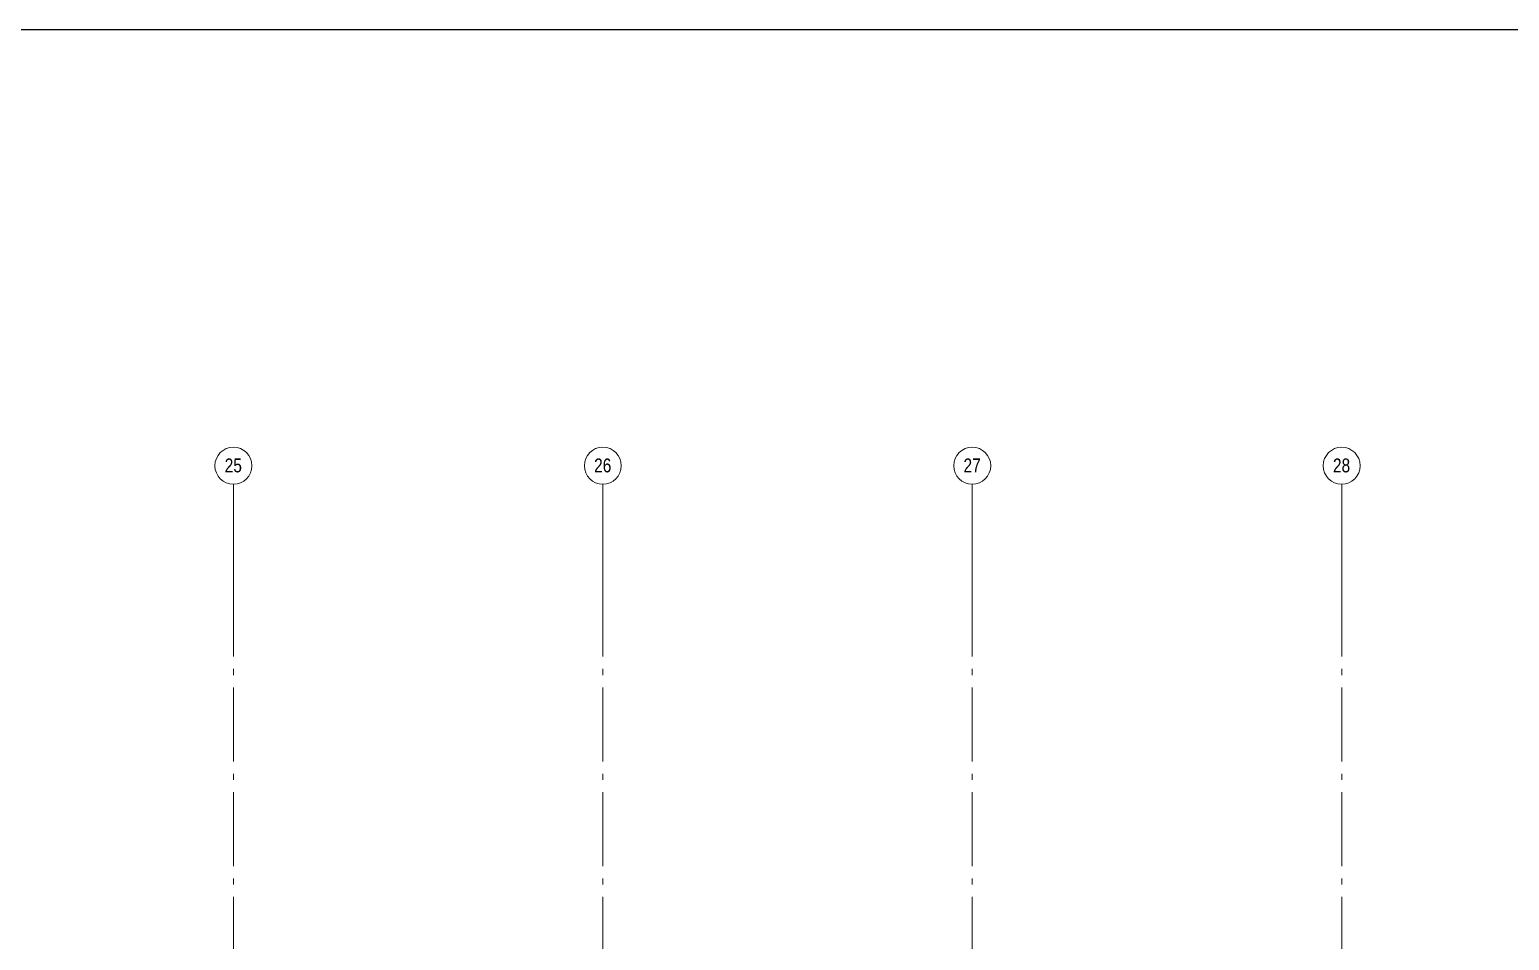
# Model space of a CAD drawing. Header units: millimetres. Extents: x -187347 to 135007, y -6415 to 292048.
# Drawn here: x -72250 to -48216, y 105603 to 120388 of the extents above; entities that cross this region are included whole.
import ezdxf

# ---------------------------------------------------------------- set-up
doc = ezdxf.new("R2010")
doc.units = ezdxf.units.MM
doc.header["$LTSCALE"] = 100
doc.linetypes.add('Z_LINE-CNTR', pattern=[17, 12, -2, 1, -2])
doc.layers.add('S-GRID', color=7, linetype='Continuous', lineweight=5)
doc.layers.add('S-GRID-IDEN', color=7, linetype='Continuous', lineweight=5)
doc.layers.add('Tracklength', color=4, linetype='Continuous')
doc.styles.add('Arial_38', font='arial.ttf', dxfattribs={"width": 0.8, "height": 225})

# ---------------------------------------------------------------- blocks, each defined once
blk = doc.blocks.new('Grid - Type 1-945521-BLOCK WORK - GROUND FLOOR PLAN - FOR SITE')
at = {"layer": 'S-GRID-IDEN', "color": 253, "true_color": 0xaaaaaa}
blk.add_circle((0, 0), 6, dxfattribs=at)

msp = doc.modelspace()

# ---------------------------------------------------------------- linework, layer by layer
at = {"layer": 'S-GRID', "color": 152}
for p, q in [((-68939.9, 113008.8), (-68939.9, 111408.8)), ((-62939.9, 113008.8), (-62939.9, 111408.8)), ((-56939.9, 113008.8), (-56939.9, 111408.8)), ((-50939.9, 113008.8), (-50939.9, 111408.8))]:
    msp.add_line(p, q, dxfattribs=at)
at = {"layer": 'S-GRID', "color": 152, "linetype": 'Z_LINE-CNTR'}
for p, q in [((-68939.9, 111408.8), (-68939.9, -6038.2)), ((-62939.9, 111408.8), (-62939.9, -6038.2)), ((-56939.9, 111408.8), (-56939.9, -6038.2)), ((-50939.9, 111408.8), (-50939.9, -6038.2))]:
    msp.add_line(p, q, dxfattribs=at)
at = {"layer": 'Tracklength'}
msp.add_lwpolyline([(-89691.4, 120387.9), (-18064, 120387.9), (-18064, -6038.2), (-89691.4, -6038.2)], close=True, dxfattribs=at)

# ---------------------------------------------------------------- block references
at = {"layer": 'S-GRID-IDEN', "color": 253, "true_color": 0xaaaaaa, "xscale": 49.99999999999998, "yscale": 49.99999999999998, "zscale": 49.99999999999998, "rotation": 180}
for p in [(-68939.9, 113308.8), (-62939.9, 113308.8), (-56939.9, 113308.8), (-50939.9, 113308.8)]:
    msp.add_blockref('Grid - Type 1-945521-BLOCK WORK - GROUND FLOOR PLAN - FOR SITE', p, dxfattribs=at)

# ---------------------------------------------------------------- texts
at = {"layer": 'S-GRID-IDEN', "color": 253, "true_color": 0xaaaaaa, "char_height": 225, "width": 339.915, "attachment_point": 1, "style": 'Arial_38'}
for s, insert in [('25', (-69081.4, 113425.7)), ('26', (-63081.4, 113425.7)), ('27', (-57081.4, 113425.7)), ('28', (-51081.4, 113425.7))]:
    msp.add_mtext(s, dxfattribs=dict(at, insert=insert))

doc.saveas('drawing.dxf')
